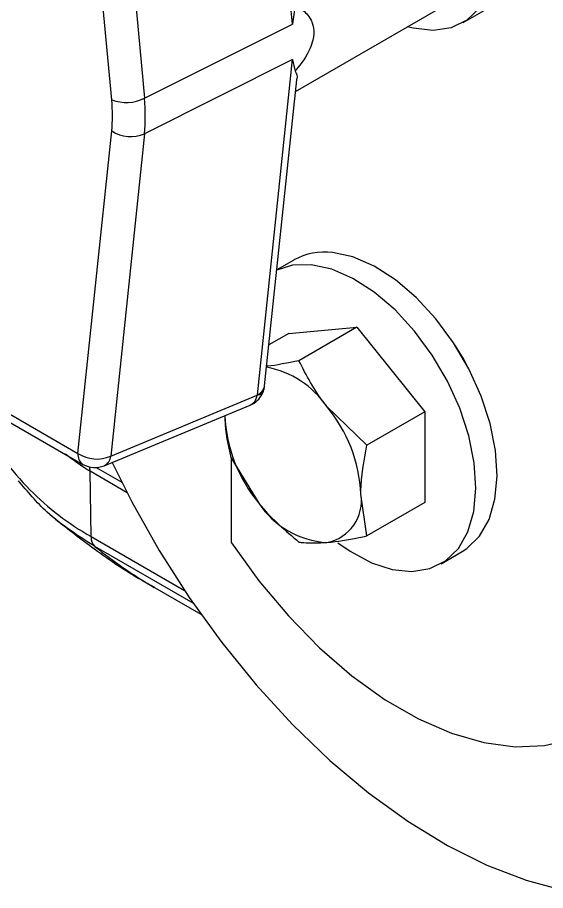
# Model space of a CAD drawing. Extents: x 11 to 120, y 2 to 94.
# Drawn here: x 85.508 to 86.88, y 12.214 to 14.484 of the extents above; entities that cross this region are included whole.
import ezdxf

# ---------------------------------------------------------------- set-up
doc = ezdxf.new("R2010")
doc.units = 0
doc.header["$MEASUREMENT"] = 0
doc.layers.add('OBJECT', color=7, linetype='CONTINUOUS')

msp = doc.modelspace()

# ---------------------------------------------------------------- linework, layer by layer
at = {"layer": 'OBJECT'}
for p, q in [((86.2226, 14.4671), (86.1314, 15.4437)), ((85.7532, 14.2701), (85.6655, 15.2097)), ((85.7504, 15.2139), (85.8381, 14.2743)), ((86.2304, 14.292), (86.6342, 14.5251)), ((86.6655, 14.471), (86.7206, 14.5028)), ((85.8381, 14.2743), (86.2226, 14.4671)), ((86.2226, 14.3749), (85.8381, 14.1821)), ((86.1314, 13.5036), (86.2226, 14.3749)), ((86.1503, 13.5267), (86.2336, 14.3226)), ((85.6655, 13.3511), (85.7532, 14.1894)), ((85.8381, 14.1821), (85.7504, 13.3438)), ((86.2261, 13.8538), (86.1818, 13.8283)), ((86.2129, 13.663), (86.3896, 13.6788)), ((86.3896, 13.6788), (86.2393, 13.592)), ((86.3896, 13.6788), (86.5664, 13.4589)), ((86.2129, 13.663), (86.1614, 13.6333)), ((85.7504, 13.3438), (86.1312, 13.5023)), ((85.4602, 13.4696), (85.6655, 13.3511)), ((85.7337, 13.319), (86.1124, 13.4766)), ((86.416, 13.3721), (86.3119, 13.4729)), ((85.4732, 13.441), (85.6784, 13.3225)), ((86.5664, 13.4589), (86.416, 13.3721)), ((86.5664, 13.4589), (86.5664, 13.2232)), ((86.0625, 13.3405), (86.1351, 13.2214)), ((86.0644, 13.1184), (86.0644, 13.3374)), ((85.6994, 13.1346), (85.6968, 13.3045)), ((85.793, 13.2489), (85.6968, 13.3045)), ((85.713, 13.3143), (85.7794, 13.276)), ((86.416, 13.1364), (86.4002, 13.2451)), ((86.5664, 13.2232), (86.416, 13.1364)), ((85.6994, 13.1346), (85.9422, 12.9945)), ((85.9642, 12.962), (85.7095, 13.109)), ((86.6084, 13.0642), (86.6635, 13.0961)), ((85.8638, 13.0027), (85.9844, 12.9331))]:
    msp.add_line(p, q, dxfattribs=at)
at = {"layer": 'OBJECT', "flags": 128}
for points in [[(86.1771, 15.1807), (86.2002, 15.208), (86.2375, 15.2339), (86.2816, 15.2473), (86.331, 15.248), (86.3841, 15.2359), (86.4392, 15.2114), (86.4945, 15.1753), (86.5483, 15.1287), (86.5988, 15.0732), (86.6445, 15.0104), (86.6838, 14.9426), (86.7155, 14.8717), (86.7385, 14.8001), (86.7522, 14.7302), (86.756, 14.6641), (86.7499, 14.6039), (86.7341, 14.5517), (86.709, 14.5091), (86.6755, 14.4774), (86.6346, 14.4576), (86.5877, 14.4505), (86.5363, 14.4563), (86.5215, 14.4601)], [(86.6635, 13.0961), (86.6753, 13.1036), (86.7084, 13.1358), (86.7331, 13.179), (86.7485, 13.2316), (86.7541, 13.292), (86.7498, 13.3584), (86.7357, 13.4285), (86.7123, 13.5), (86.6802, 13.5708), (86.6406, 13.6385), (86.5947, 13.7009), (86.5439, 13.7561), (86.49, 13.8022), (86.4347, 13.8378), (86.3796, 13.8618), (86.3267, 13.8733)], [(86.2715, 13.8415), (86.2223, 13.8402), (86.1818, 13.8277)], [(86.3405, 13.1187), (86.372, 13.0966), (86.4274, 13.0667), (86.4817, 13.0489), (86.5329, 13.0438), (86.5796, 13.0515), (86.6201, 13.0718), (86.6533, 13.104), (86.6779, 13.1471), (86.6933, 13.1998), (86.699, 13.2602), (86.6947, 13.3265), (86.6806, 13.3966), (86.6571, 13.4682), (86.6251, 13.539), (86.5854, 13.6067), (86.5395, 13.6691), (86.4888, 13.7243), (86.4349, 13.7704), (86.3795, 13.806), (86.3245, 13.83), (86.2715, 13.8415), (86.2715, 13.8415)], [(86.68, 13.5711), (86.668, 13.594), (86.6457, 13.6306)], [(85.7544, 13.3276), (85.8053, 13.2252), (85.8766, 13.0984), (85.9546, 12.976), (86.0388, 12.8592), (86.1283, 12.749), (86.2223, 12.6465), (86.3199, 12.5527), (86.4202, 12.4684), (86.5223, 12.3945), (86.6251, 12.3316), (86.7277, 12.2803), (86.8292, 12.2412), (86.9285, 12.2145)], [(86.0644, 13.1184), (86.1353, 13.0198), (86.2118, 12.9284), (86.2927, 12.8456), (86.3768, 12.7727), (86.4629, 12.7107), (86.5497, 12.6606), (86.6358, 12.6232), (86.7199, 12.599), (86.8008, 12.5883), (86.8773, 12.5914), (86.9482, 12.6081)]]:
    msp.add_lwpolyline(points, dxfattribs=at)
at = {"layer": 'OBJECT'}
for centre, radius, start, end in [((85.7907, 14.3713), 0.1079, 249.6366, 296.0393), ((85.8023, 14.2634), 0.0888, 236.3972, 293.7531), ((86.3056, 13.7126), 0.1621, 82.525, 119.3754), ((86.1106, 13.335), 0.244, 34.422, 79.4287), ((86.1276, 13.5242), 0.0221, 279.341, 339.2628), ((86.1201, 13.5321), 0.0307, 291.69, 349.9898), ((86.0169, 13.2275), 0.3837, 2.6393, 39.7721), ((86.43, 13.4669), 0.3837, 182.6393, 219.7721), ((85.6955, 13.3475), 0.0303, 173.0952, 235.5933), ((85.7146, 13.4251), 0.0888, 236.3974, 293.7525), ((85.7198, 13.3463), 0.0307, 296.8902, 355.341), ((85.7097, 13.3767), 0.0625, 240.0027, 292.599), ((85.6508, 13.3042), 0.046, 0.3059, 14.5948), ((86.2917, 13.2275), 0.1099, 280.5467, 9.2519), ((86.3255, 13.3472), 0.2282, 213.4347, 266.5706), ((85.7321, 13.1327), 0.0328, 176.702, 226.3597), ((86.4535, 14.0237), 1.1791, 230.8731, 239.9873)]:
    msp.add_arc(centre, radius, start, end, dxfattribs=at)
for centre, major_axis, ratio, start_param, end_param in [((85.445, 14.4077), (-0.2198, 0.3789), 0.577378, 3.811433, 4.03777), ((85.4892, 14.4332), (-0.2476, 0.4349), 0.57231, 3.816377, 4.042714), ((86.0846, 13.5327), (-0.0308, 0.0546), 0.662604, 3.062266, 3.806936), ((86.1258, 13.5007), (0.00472, 0.00591), 0.543451, 5.374024, 5.580147)]:
    msp.add_ellipse(centre, major_axis=major_axis, ratio=ratio, start_param=start_param, end_param=end_param, dxfattribs=at)
for points, knots in [([(86.2292, 14.5159), (86.2273, 14.4998), (86.2254, 14.4834), (86.2226, 14.4674), (86.2226, 14.4671)], [0, 0, 0, 0, 0.982725, 1, 1, 1, 1]), ([(86.2292, 14.5159), (86.2389, 14.5102), (86.2537, 14.5014), (86.2701, 14.4812), (86.2793, 14.4578), (86.2775, 14.429), (86.2641, 14.3909), (86.2453, 14.3638), (86.23, 14.3457), (86.2292, 14.3449)], [0, 0, 0, 0, 0.190458, 0.293194, 0.446601, 0.600718, 0.707922, 0.98553, 1, 1, 1, 1]), ([(86.2226, 14.3749), (86.2226, 14.3747), (86.2254, 14.3643), (86.2273, 14.3545), (86.2292, 14.3449)], [0, 0, 0, 0, 0.01728, 1, 1, 1, 1]), ([(86.2292, 14.3449), (86.2329, 14.3382), (86.2369, 14.3308), (86.233, 14.3233), (86.2326, 14.3225)], [0, 0, 0, 0, 0.895914, 1, 1, 1, 1]), ([(86.2393, 13.592), (86.21, 13.586), (86.1803, 13.58), (86.156, 13.5773), (86.1556, 13.5773)], [0, 0, 0, 0, 0.983708, 1, 1, 1, 1]), ([(86.3119, 13.4729), (86.3098, 13.4756), (86.2801, 13.5128), (86.259, 13.5539), (86.2393, 13.592)], [0, 0, 0, 0, 0.0702143, 1, 1, 1, 1]), ([(86.1117, 13.4772), (86.1138, 13.4778), (86.1228, 13.4804), (86.1355, 13.4916), (86.1448, 13.5053), (86.1476, 13.5141), (86.1483, 13.5163)], [0, 0, 0, 0, 0.119175, 0.498287, 0.87619, 1, 1, 1, 1]), ([(86.1483, 13.5163), (86.1485, 13.5171), (86.1494, 13.5206), (86.1499, 13.5241), (86.1503, 13.5267)], [0, 0, 0, 0, 0.233892, 1, 1, 1, 1]), ([(86.0467, 13.4492), (86.0467, 13.4465), (86.0469, 13.4068), (86.055, 13.3724), (86.0625, 13.3405)], [0, 0, 0, 0, 0.070214, 1, 1, 1, 1]), ([(85.4152, 13.4265), (85.4152, 13.4265), (85.4311, 13.3942), (85.4697, 13.336), (85.5586, 13.2312), (85.6409, 13.1684), (85.6994, 13.1346), (85.6994, 13.1346)], [0, 0, 0, 0, 0.000004, 0.259099, 0.518181, 0.999995, 1, 1, 1, 1]), ([(86.4002, 13.2451), (86.4003, 13.2479), (86.4005, 13.2879), (86.4085, 13.3315), (86.416, 13.3721)], [0, 0, 0, 0, 0.070214, 1, 1, 1, 1]), ([(85.6968, 13.3045), (85.6968, 13.3045), (85.6744, 13.3174), (85.6537, 13.3331), (85.633, 13.3488)], [0, 0, 0, 0, 0.000025, 1, 1, 1, 1]), ([(85.7095, 13.109), (85.6659, 13.1367), (85.5907, 13.1844), (85.5345, 13.2518), (85.511, 13.2801)], [0, 0, 0, 0, 0.579571, 1, 1, 1, 1]), ([(86.1351, 13.2214), (86.1372, 13.2188), (86.1673, 13.1818), (86.2046, 13.1501), (86.2393, 13.1206)], [0, 0, 0, 0, 0.070214, 1, 1, 1, 1]), ([(85.6068, 13.1801), (85.6403, 13.154), (85.7149, 13.0959), (85.8014, 13.0373), (85.8557, 13.0081), (85.8641, 13.0036)], [0, 0, 0, 0, 0.40812, 0.907823, 1, 1, 1, 1]), ([(86.2393, 13.1206), (86.2434, 13.12), (86.2628, 13.1172), (86.2902, 13.1184), (86.3119, 13.1194)], [0, 0, 0, 0, 0.211001, 1, 1, 1, 1]), ([(86.3119, 13.1194), (86.319, 13.1201), (86.3496, 13.1232), (86.3872, 13.1307), (86.416, 13.1364)], [0, 0, 0, 0, 0.231849, 1, 1, 1, 1])]:
    msp.add_open_spline(points, degree=3, knots=knots, dxfattribs=at)

doc.saveas('drawing.dxf')
